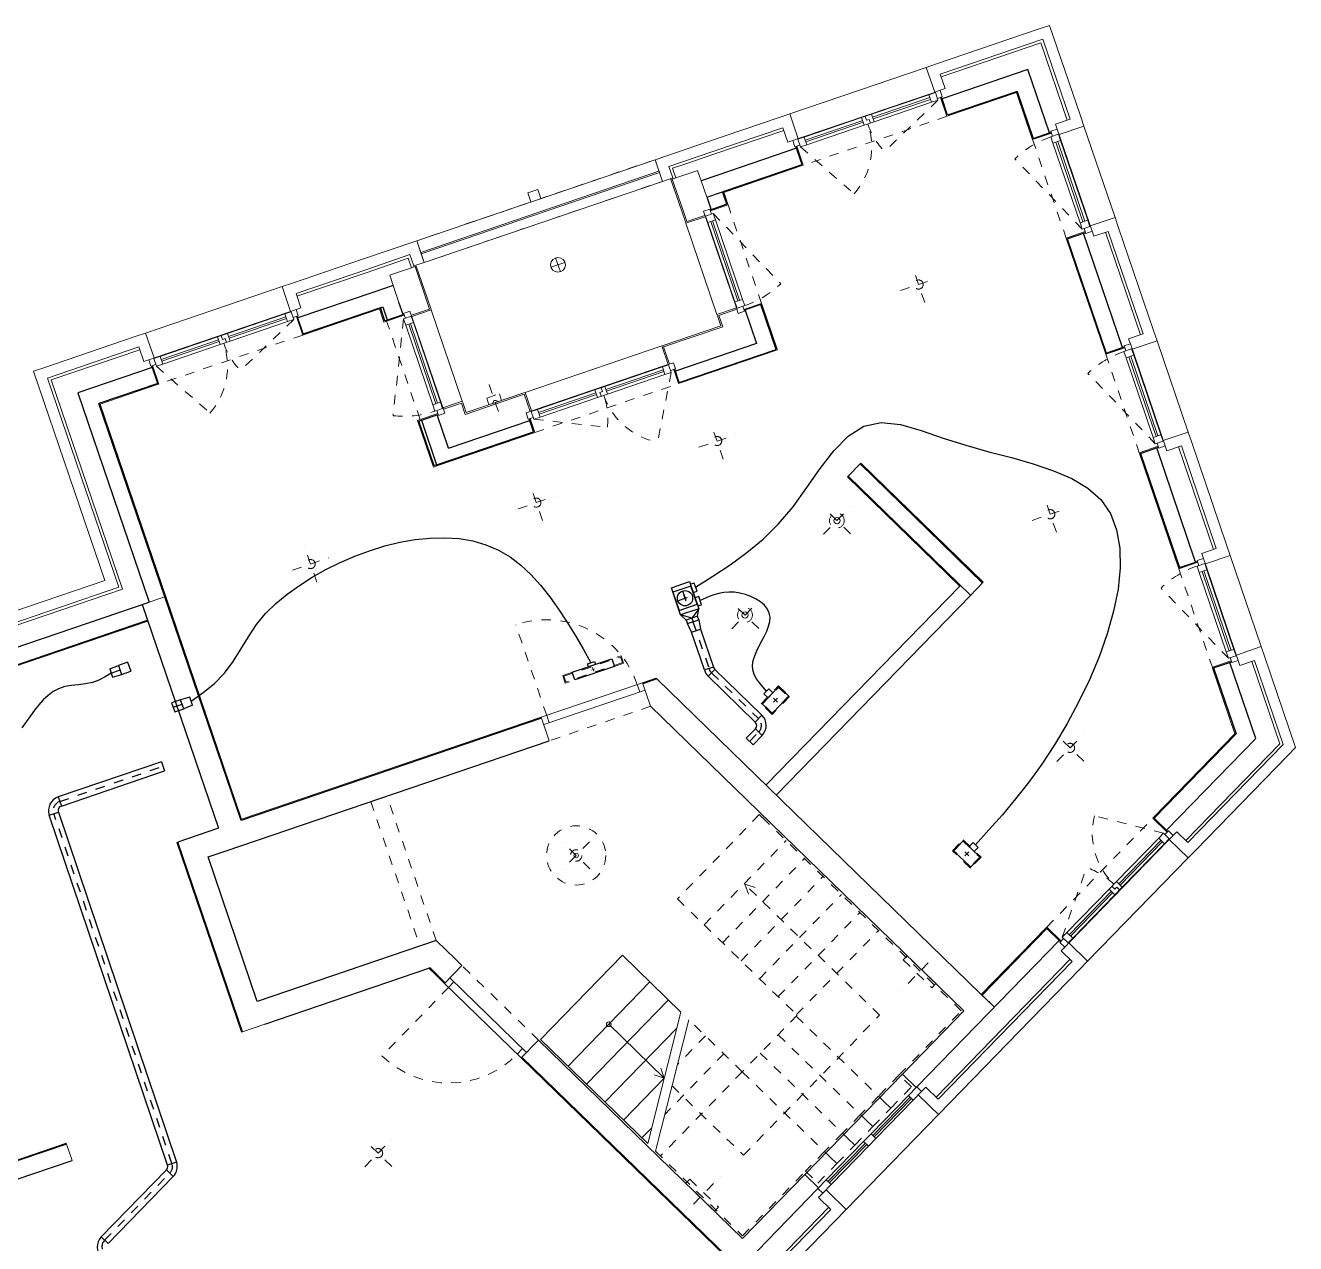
# Model space of a CAD drawing. Header units: metres. Extents: x 2683533.1 to 2683569.7, y 1249391 to 1249428.1.
# Drawn here: x 2683553.89 to 2683567.19, y 1249410.11 to 1249422.87 of the extents above; entities that cross this region are included whole.
import ezdxf

# ---------------------------------------------------------------- set-up
doc = ezdxf.new("R2010")
doc.units = ezdxf.units.M
for name, pattern in [('101 Regelgeschoss_CraneCam$0$MD-Strich 1_1mm', [0.002, 0.001, -0.001]), ('101 Regelgeschoss_CraneCam$0$MD-Strichpunkt 1_0.5_0.5mm', [0.001, 0.0005, -0.00025, 0, -0.00025]), ('101 Regelgeschoss_CraneCam$0$MD-Strichpunkt 1_25_25mm', [0.0015, 0.001, -0.00025, 0, -0.00025]), ('101 Regelgeschoss_CraneCam$0$MD-Strichpunkt 2_1_1mm', [0.0045, 0.002, -0.001, 0.0005, -0.001]), ('Strichpunkt', [25.4, 12.7, -6.35, 0, -6.35])]:
    doc.linetypes.add(name, pattern=pattern)
for name, color, linetype in [('beleuchtung', 7, 'Continuous'), ('betonfertigteile_balkonschicht', 7, 'Continuous'), ('dachabschluss', 7, 'Continuous'), ('dachaufbauten', 7, 'Continuous'), ('erdbebenwaende', 7, 'Continuous'), ('fassade', 7, 'Continuous'), ('fenster_tueren', 7, 'Continuous'), ('innenwaende_massiv', 7, 'Continuous'), ('lueftung_abluft', 42, 'Continuous'), ('lueftung_armaturen', 130, 'Continuous'), ('lueftung_klima', 7, 'Continuous'), ('lueftung_symetrieachse', 7, 'Strichpunkt'), ('lueftung_zuluft', 20, 'Continuous'), ('sanitaer', 7, 'Continuous'), ('treppen', 7, 'Continuous'), ('wohnungstrennwaende', 7, 'Continuous')]:
    doc.layers.add(name, color=color, linetype=linetype)

# ---------------------------------------------------------------- blocks, each defined once
blk = doc.blocks.new('A$C7a25791f')
at = {"layer": 'beleuchtung', "color": 253, "linetype": '101 Regelgeschoss_CraneCam$0$MD-Strichpunkt 2_1_1mm', "lineweight": 13, "ltscale": 1000}
for p, q in [((27961, 8555), (28142, 8912)), ((27873, 8824), (28230, 8643)), ((30567, 8437), (30749, 8793)), ((30070, 7310), (30251, 7666)), ((29982, 7579), (30339, 7397)), ((31764, 6671), (32121, 6489)), ((31852, 6402), (32033, 6758)), ((34498, 6033), (34680, 6389)), ((34411, 6302), (34767, 6120)), ((30840, 4900), (30840, 5300)), ((32220, 4900), (32220, 5300)), ((30640, 5100), (31040, 5100)), ((32020, 5100), (32420, 5100)), ((27802, 4412), (27802, 4813)), ((28003, 4612), (27602, 4612)), ((24120, 3725), (24120, 4125)), ((23920, 3925), (24320, 3925)), ((33647, 3636), (34003, 3454)), ((33734, 3367), (33916, 3723)), ((32215, 1490), (32215, 1890)), ((32015, 1690), (32415, 1690)), ((26040, 1185), (26440, 1185)), ((29565, 1185), (29165, 1185))]:
    blk.add_line(p, q, dxfattribs=at)
at = {"layer": 'beleuchtung', "color": 253, "linetype": '101 Regelgeschoss_CraneCam$0$MD-Strichpunkt 1_0.5_0.5mm', "lineweight": 13, "ltscale": 1000}
for p, q in [((30584, 8624), (30550, 8558)), ((30584, 8624), (30709, 8561)), ((30709, 8561), (30675, 8494))]:
    blk.add_line(p, q, dxfattribs=at)
at = {"layer": 'beleuchtung', "color": 253, "linetype": 'Continuous', "lineweight": 13, "ltscale": 1000}
for p, q in [((30648, 8508), (30577, 8544)), ((26140, 1225), (26140, 1145)), ((29465, 1225), (29465, 1145))]:
    blk.add_line(p, q, dxfattribs=at)
at = {"layer": 'beleuchtung', "color": 253, "linetype": '101 Regelgeschoss_CraneCam$0$MD-Strich 1_1mm', "lineweight": 13, "ltscale": 1000}
for p, q in [((26140, 1395), (26200, 1395)), ((26140, 1225), (26140, 1395)), ((26200, 1395), (26200, 975)), ((29465, 1395), (29405, 1395)), ((29405, 1395), (29405, 975)), ((29465, 1225), (29465, 1395)), ((26140, 975), (26140, 1145)), ((29465, 975), (29465, 1145)), ((26200, 975), (26140, 975)), ((29405, 975), (29465, 975))]:
    blk.add_line(p, q, dxfattribs=at)
at = {"layer": 'beleuchtung', "color": 253, "linetype": '101 Regelgeschoss_CraneCam$0$MD-Strichpunkt 1_0.5_0.5mm', "lineweight": 13, "ltscale": 1000}
for centre, radius in [((28051, 8734), 48), ((30161, 7488), 48), ((31943, 6580), 48), ((34589, 6211), 48), ((30840, 5100), 77.5), ((32220, 5100), 77.5), ((27802, 4612), 310), ((24120, 3925), 48), ((33825, 3545), 48), ((32215, 1690), 48)]:
    blk.add_circle(centre, radius, dxfattribs=at)
at = {"layer": 'beleuchtung', "color": 253, "linetype": 'Continuous', "lineweight": 13, "ltscale": 1000}
for centre, radius in [((30840, 5100), 32.5), ((32220, 5100), 32.5), ((27802, 4612), 23.5)]:
    blk.add_circle(centre, radius, dxfattribs=at)
at = {"layer": 'beleuchtung', "color": 253, "linetype": '101 Regelgeschoss_CraneCam$0$MD-Strich 1_1mm', "lineweight": 13, "ltscale": 1000}
blk.add_circle((27802, 4612), 60, dxfattribs=at)
at = {"layer": 'beleuchtung', "color": 253, "linetype": 'Continuous', "lineweight": 13, "ltscale": 1000}
blk.add_arc((30612, 8526), 23.5, 332.9987, 152.9987, dxfattribs=at)
at = {"layer": 'betonfertigteile_balkonschicht', "color": 253, "linetype": '101 Regelgeschoss_CraneCam$0$MD-Strichpunkt 2_1_1mm', "lineweight": 13, "ltscale": 1000}
for p, q in [((31160, 10110), (31242, 10270)), ((31242, 10270), (31255, 10297)), ((33603, 9101), (31255, 10297)), ((31146, 10083), (31160, 10110)), ((31146, 10083), (33494, 8887)), ((33508, 8914), (33590, 9074)), ((33590, 9074), (33603, 9101)), ((33494, 8887), (33508, 8914))]:
    blk.add_line(p, q, dxfattribs=at)
at = {"layer": 'dachabschluss', "color": 253, "linetype": 'Continuous', "lineweight": 5, "ltscale": 1000}
for p, q in [((31197, 10183), (31255, 10297)), ((33603, 9101), (31255, 10297)), ((31146, 10083), (31190, 10169)), ((31190, 10169), (31197, 10183)), ((31190, 10169), (33538, 8973)), ((31197, 10183), (33545, 8987)), ((31146, 10083), (33494, 8887))]:
    blk.add_line(p, q, dxfattribs=at)
at = {"layer": 'dachabschluss', "color": 253, "linetype": 'Continuous', "lineweight": 13, "ltscale": 1000}
for p, q in [((32426, 9815), (32380, 9724)), ((32426, 9815), (32525, 9764)), ((32525, 9764), (32479, 9674))]:
    blk.add_line(p, q, dxfattribs=at)
at = {"layer": 'dachaufbauten', "color": 253, "linetype": 'Continuous', "lineweight": 5, "ltscale": 1000}
for p, q in [((29910, 8979), (29677, 8520)), ((29936, 8966), (29910, 8979)), ((29677, 8520), (29703, 8507))]:
    blk.add_line(p, q, dxfattribs=at)
at = {"layer": 'erdbebenwaende', "color": 253, "linetype": 'Continuous', "lineweight": 5, "ltscale": 1000}
for p, q in [((24985, 7706), (24032, 5835)), ((24985, 7706), (24994, 7701)), ((28585, 5883), (25632, 7388)), ((28467, 5651), (28581, 5874)), ((28581, 5874), (28585, 5883)), ((24032, 5835), (24041, 5830)), ((24041, 5830), (24263, 5717)), ((29715, 5307), (29583, 5374)), ((29715, 5307), (29715, 5296)), ((26140, 5041), (26140, 4761)), ((25880, 4893), (25880, 4800)), ((25880, 4800), (25880, 4665)), ((25880, 3545), (25880, 550))]:
    blk.add_line(p, q, dxfattribs=at)
at = {"layer": 'erdbebenwaende', "color": 253, "linetype": 'Continuous', "lineweight": 25, "ltscale": 1000}
for p, q in [((24041, 5830), (24994, 7701)), ((25395, 7497), (24994, 7701)), ((24377, 5940), (25103, 7365)), ((25103, 7365), (25282, 7274)), ((28581, 5874), (25618, 7383)), ((25282, 7274), (28467, 5651)), ((26140, 5041), (24377, 5940)), ((24263, 5717), (25880, 4893)), ((29715, 5296), (29578, 5366)), ((29715, 565), (29715, 5296)), ((29465, 5143), (29465, 565)), ((25890, 4888), (25880, 4893)), ((25890, 4665), (25890, 4888)), ((26140, 4665), (26140, 4761)), ((25890, 3545), (25890, 540)), ((26140, 565), (26140, 3545))]:
    blk.add_line(p, q, dxfattribs=at)
at = {"layer": 'fassade', "color": 253, "linetype": 'Continuous', "lineweight": 18, "ltscale": 1000}
for p, q in [((27477, 12222), (26426, 10159)), ((28480, 11711), (27580, 12170)), ((27528, 12067), (26477, 10005)), ((28428, 11609), (27528, 12067)), ((28480, 11711), (28582, 11659)), ((28428, 11609), (28355, 11466)), ((28458, 11414), (28582, 11659)), ((29803, 10728), (29928, 10974)), ((30030, 10921), (29928, 10974)), ((30721, 10569), (30030, 10921)), ((26426, 10159), (25081, 10845)), ((29978, 10819), (29905, 10676)), ((30695, 10454), (29978, 10819)), ((25029, 10742), (26477, 10005)), ((31255, 10297), (30721, 10569)), ((30695, 10454), (31101, 10247)), ((31101, 10247), (31044, 10136)), ((31146, 10083), (31255, 10297)), ((30902, 9804), (31061, 10116)), ((31044, 10136), (31146, 10083)), ((31061, 10116), (31048, 10122)), ((30649, 9781), (30841, 9683)), ((30848, 9697), (30902, 9804)), ((30848, 9697), (30841, 9683)), ((33603, 9101), (33494, 8887)), ((34112, 8842), (33603, 9101)), ((33597, 8835), (33653, 8946)), ((33653, 8946), (34086, 8726)), ((30191, 8881), (30382, 8784)), ((30376, 8770), (30382, 8784)), ((33571, 8837), (33412, 8525)), ((33494, 8887), (33597, 8835)), ((33584, 8830), (33571, 8837)), ((34828, 8477), (34112, 8842)), ((30326, 8672), (30376, 8770)), ((30894, 8382), (30326, 8672)), ((34776, 8374), (34086, 8726)), ((33412, 8525), (33357, 8418)), ((30894, 8382), (30908, 8376)), ((33357, 8418), (33350, 8405)), ((33542, 8307), (33350, 8405)), ((34806, 8179), (34931, 8424)), ((34828, 8477), (34931, 8424)), ((30815, 8193), (30908, 8376)), ((34776, 8374), (34703, 8232)), ((36151, 7494), (36276, 7739)), ((36379, 7687), (36276, 7739)), ((32160, 7507), (32253, 7690)), ((32266, 7683), (32253, 7690)), ((32835, 7393), (32266, 7683)), ((36326, 7584), (36254, 7442)), ((37338, 7069), (36326, 7584)), ((37390, 7171), (36379, 7687)), ((32885, 7491), (32835, 7393)), ((32885, 7491), (32892, 7505)), ((33083, 7407), (32892, 7505)), ((36936, 6280), (37338, 7069)), ((37038, 6228), (37492, 7119)), ((36936, 6280), (36793, 6353)), ((36741, 6250), (36986, 6126)), ((37038, 6228), (36986, 6126)), ((36283, 5350), (36528, 5226)), ((36373, 5175), (36230, 5248)), ((36475, 5123), (36528, 5226)), ((35858, 4164), (36373, 5175)), ((35960, 4112), (36475, 5123)), ((35663, 4134), (35908, 4009)), ((35858, 4164), (35715, 4237)), ((35960, 4112), (35908, 4009)), ((35204, 3234), (35449, 3110)), ((34780, 2048), (35295, 3059)), ((35295, 3059), (35152, 3132)), ((35397, 3007), (35449, 3110)), ((34882, 1996), (35397, 3007)), ((34585, 2018), (34830, 1893)), ((34780, 2048), (34637, 2121)), ((34882, 1996), (34830, 1893)), ((34126, 1118), (34371, 994)), ((33795, 115), (34217, 943)), ((34217, 943), (34074, 1016)), ((34319, 891), (34371, 994)), ((33865, 0), (34319, 891)), ((27000, 115), (27000, 295)), ((28615, 115), (28615, 295)), ((30625, 115), (30625, 275)), ((30740, 275), (30740, 0)), ((32250, 275), (32250, 0)), ((32365, 115), (32365, 275)), ((24990, 115), (27000, 115)), ((25890, 0), (27115, 0)), ((28500, 0), (29715, 0)), ((28615, 115), (30625, 115)), ((29715, 0), (30625, 0)), ((30625, 0), (30740, 0)), ((32365, 0), (32250, 0)), ((32365, 115), (33795, 115)), ((32365, 0), (33736, 0))]:
    blk.add_line(p, q, dxfattribs=at)
at = {"layer": 'fassade', "color": 253, "linetype": 'Continuous', "lineweight": 13, "ltscale": 1000}
for p, q in [((27477, 12222), (27580, 12170)), ((27541, 12027), (26490, 9964)), ((28414, 11582), (27541, 12027)), ((28355, 11466), (28404, 11441)), ((30655, 10440), (29964, 10792)), ((25015, 10716), (26490, 9964)), ((29905, 10676), (29856, 10701)), ((30950, 10290), (30655, 10440)), ((30798, 10249), (30746, 10147)), ((30817, 10240), (30798, 10249)), ((31060, 10234), (30950, 10290)), ((30746, 10147), (30662, 9982)), ((31013, 10140), (30817, 10240)), ((30889, 9810), (31048, 10122)), ((31013, 10140), (31060, 10234)), ((31039, 10127), (31013, 10140)), ((31048, 10122), (31039, 10127)), ((30834, 9704), (30656, 9794)), ((30834, 9704), (30889, 9810)), ((30362, 8777), (30184, 8868)), ((33584, 8830), (33425, 8518)), ((33592, 8826), (33584, 8830)), ((33619, 8812), (33592, 8826)), ((33667, 8906), (33619, 8812)), ((33815, 8712), (33619, 8812)), ((33777, 8849), (33667, 8906)), ((34072, 8699), (33777, 8849)), ((30305, 8666), (30362, 8777)), ((30305, 8666), (30887, 8369)), ((33781, 8600), (33833, 8703)), ((33833, 8703), (33815, 8712)), ((34762, 8347), (34072, 8699)), ((33425, 8518), (33371, 8411)), ((33699, 8440), (33781, 8600)), ((33371, 8411), (33549, 8320)), ((33695, 8431), (33699, 8440)), ((30887, 8369), (30801, 8200)), ((33569, 8361), (33632, 8329)), ((34703, 8232), (34752, 8207)), ((32260, 7670), (32173, 7501)), ((32842, 7373), (32260, 7670)), ((32898, 7485), (32842, 7373)), ((32898, 7485), (33077, 7394)), ((36254, 7442), (36205, 7467)), ((37297, 7056), (36313, 7557)), ((33056, 7354), (33118, 7322)), ((36909, 6294), (37297, 7056)), ((37492, 7119), (37390, 7171)), ((36793, 6353), (36768, 6304)), ((35831, 4178), (36346, 5189)), ((36230, 5248), (36255, 5297)), ((35715, 4237), (35690, 4188)), ((34753, 2062), (35268, 3073)), ((35152, 3132), (35177, 3181)), ((34637, 2121), (34612, 2072)), ((34074, 1016), (34099, 1065)), ((33776, 145), (34190, 957)), ((29715, 365), (29715, 545)), ((27000, 295), (27065, 295)), ((28615, 295), (28550, 295)), ((30625, 275), (30680, 275)), ((32365, 275), (32310, 275)), ((24990, 145), (27000, 145)), ((28615, 145), (30625, 145)), ((32365, 145), (33776, 145)), ((33865, 0), (33736, 0))]:
    blk.add_line(p, q, dxfattribs=at)
at = {"layer": 'fassade', "color": 253, "linetype": 'Continuous', "lineweight": 25, "ltscale": 1000}
for p, q in [((27637, 11731), (26586, 9668)), ((28372, 11357), (27637, 11731)), ((26742, 9589), (27713, 11496)), ((28293, 11201), (27713, 11496)), ((28293, 11201), (28381, 11374)), ((29727, 10470), (29816, 10643)), ((24857, 10549), (26586, 9668)), ((30555, 10244), (29807, 10626)), ((24778, 10393), (26440, 9547)), ((29727, 10470), (30502, 10075)), ((30746, 10147), (30555, 10244)), ((30421, 9954), (30487, 10083)), ((30506, 10062), (30445, 9941)), ((30502, 10075), (30511, 10070)), ((30511, 10070), (30506, 10062)), ((30601, 9862), (30662, 9982)), ((30421, 9954), (30610, 9857)), ((29692, 8523), (29917, 8965)), ((29941, 8952), (29716, 8511)), ((29917, 8965), (29941, 8952)), ((29941, 8952), (30106, 8868)), ((29929, 8543), (30097, 8873)), ((29716, 8511), (29692, 8523)), ((29929, 8543), (30729, 8135)), ((33946, 8516), (33781, 8600)), ((34721, 8122), (33946, 8516)), ((29716, 8511), (30672, 8024)), ((33695, 8431), (33636, 8315)), ((33699, 8440), (33855, 8361)), ((33792, 8236), (33627, 8320)), ((33792, 8236), (33851, 8352)), ((33851, 8352), (33855, 8361)), ((33855, 8361), (33864, 8356)), ((33864, 8356), (33877, 8350)), ((33877, 8350), (33890, 8343)), ((33890, 8343), (34639, 7961)), ((30672, 8024), (30738, 8153)), ((34639, 7961), (34730, 8140)), ((32107, 7293), (32173, 7422)), ((32964, 6997), (32164, 7404)), ((33132, 7326), (32964, 6997)), ((33288, 7247), (33123, 7331)), ((36073, 7231), (36164, 7409)), ((37001, 6960), (36155, 7391)), ((32107, 7293), (33063, 6806)), ((33063, 6806), (33288, 7247)), ((36759, 6881), (36073, 7231)), ((36684, 6336), (37001, 6960)), ((36759, 6881), (36523, 6418)), ((36523, 6418), (36701, 6327)), ((36019, 5429), (35445, 4301)), ((35605, 4220), (36180, 5347)), ((36019, 5429), (36198, 5338)), ((35445, 4301), (35623, 4211)), ((34941, 3312), (34367, 2185)), ((34527, 2104), (35101, 3231)), ((34941, 3312), (35119, 3222)), ((34367, 2185), (34545, 2095)), ((33863, 1196), (33531, 545)), ((33641, 365), (34023, 1115)), ((33863, 1196), (34041, 1106)), ((27075, 565), (26140, 565)), ((29465, 565), (28540, 565)), ((29715, 365), (29715, 565)), ((30690, 545), (29715, 545)), ((30690, 545), (30690, 345)), ((32300, 545), (33531, 545)), ((32300, 545), (32300, 345)), ((24925, 365), (27065, 365)), ((28550, 365), (30690, 365)), ((32300, 365), (33641, 365))]:
    blk.add_line(p, q, dxfattribs=at)
at = {"layer": 'fassade', "color": 253, "linetype": 'Continuous', "lineweight": 5, "ltscale": 1000}
for p, q in [((26667, 9420), (27718, 11482)), ((27718, 11482), (28288, 11192)), ((24773, 10384), (26435, 9538)), ((29723, 10461), (30471, 10079)), ((31039, 10127), (31044, 10136)), ((30471, 10079), (30405, 9950)), ((30405, 9950), (30431, 9937)), ((33597, 8835), (33592, 8826)), ((29703, 8507), (29712, 8502)), ((29712, 8502), (30668, 8015)), ((33622, 8311), (33796, 8222)), ((33801, 8231), (33860, 8347)), ((33860, 8347), (33876, 8339)), ((33876, 8339), (33886, 8334)), ((33886, 8334), (34634, 7953)), ((33801, 8231), (33796, 8222)), ((33128, 7340), (33301, 7251)), ((32102, 7284), (33068, 6792)), ((33072, 6801), (33297, 7242)), ((33297, 7242), (33301, 7251)), ((36069, 7222), (36746, 6877)), ((33068, 6792), (33072, 6801)), ((36746, 6877), (36514, 6422)), ((36010, 5433), (35436, 4306)), ((34932, 3317), (34358, 2190)), ((33854, 1201), (33525, 555)), ((30690, 555), (29715, 555)), ((29715, 545), (29715, 555)), ((33525, 555), (32300, 555)), ((27115, 0), (28500, 0)), ((30740, 0), (32250, 0))]:
    blk.add_line(p, q, dxfattribs=at)
at = {"layer": 'fenster_tueren', "color": 253, "linetype": 'Continuous', "lineweight": 5, "ltscale": 1000}
for p, q in [((29928, 10974), (28582, 11659)), ((28404, 11441), (28480, 11403)), ((28390, 11370), (28297, 11187)), ((28421, 11354), (28372, 11379)), ((28412, 11336), (28451, 11412)), ((28475, 11304), (28412, 11336)), ((28451, 11412), (28513, 11380)), ((28513, 11380), (28475, 11304)), ((28480, 11403), (28478, 11398)), ((28480, 11403), (29781, 10740)), ((29055, 11045), (28489, 11333)), ((28498, 11351), (29064, 11063)), ((28513, 11380), (29079, 11092)), ((28288, 11192), (28297, 11187)), ((29040, 11016), (28475, 11304)), ((29040, 11016), (29079, 11092)), ((29079, 11092), (29177, 11042)), ((29115, 11074), (29095, 11036)), ((29177, 11042), (29138, 10966)), ((29177, 11042), (29743, 10754)), ((29138, 10966), (29040, 11016)), ((29095, 11036), (29122, 11022)), ((29122, 11022), (29103, 10984)), ((29704, 10678), (29138, 10966)), ((29719, 10707), (29153, 10995)), ((29162, 11013), (29728, 10725)), ((29704, 10678), (29743, 10754)), ((29767, 10646), (29704, 10678)), ((29807, 10648), (29714, 10465)), ((29743, 10754), (29805, 10722)), ((29805, 10722), (29767, 10646)), ((29825, 10639), (29776, 10664)), ((29778, 10735), (29781, 10740)), ((29781, 10740), (29856, 10701)), ((29723, 10461), (29714, 10465)), ((30605, 9848), (30431, 9937)), ((30589, 9817), (30614, 9866)), ((30140, 8980), (30540, 9764)), ((30169, 8965), (30569, 9749)), ((30586, 9740), (30187, 8956)), ((30638, 9759), (30202, 8903)), ((30615, 9725), (30216, 8941)), ((30540, 9764), (30571, 9826)), ((30615, 9725), (30540, 9764)), ((30571, 9826), (30647, 9788)), ((30647, 9788), (30615, 9725)), ((30638, 9759), (30634, 9761)), ((30677, 9835), (30638, 9759)), ((30382, 8784), (30841, 9683)), ((30110, 8877), (29936, 8966)), ((30108, 8918), (30140, 8980)), ((30184, 8879), (30108, 8918)), ((30140, 8980), (30216, 8941)), ((30216, 8941), (30184, 8879)), ((30101, 8859), (30126, 8908)), ((30202, 8903), (30164, 8828)), ((30198, 8906), (30202, 8903)), ((32892, 7505), (33350, 8405)), ((36276, 7739), (34931, 8424)), ((30908, 8376), (32253, 7690)), ((33531, 8285), (33095, 7429)), ((33517, 8247), (33117, 7463)), ((33549, 8309), (33517, 8247)), ((33517, 8247), (33593, 8208)), ((33569, 8361), (33531, 8285)), ((33531, 8285), (33535, 8283)), ((33624, 8271), (33549, 8309)), ((33593, 8208), (33624, 8271)), ((33607, 8280), (33632, 8329)), ((30747, 8149), (30677, 8011)), ((30729, 8158), (30778, 8133)), ((30837, 8182), (30761, 8220)), ((30808, 8191), (30769, 8115)), ((30769, 8115), (30832, 8083)), ((30870, 8159), (30808, 8191)), ((30832, 8083), (30870, 8159)), ((30835, 8177), (30837, 8182)), ((32138, 7519), (30837, 8182)), ((31421, 7842), (30855, 8130)), ((31436, 7871), (30870, 8159)), ((33546, 8232), (33146, 7448)), ((33164, 7439), (33564, 8223)), ((33193, 7424), (33593, 8208)), ((34739, 8135), (34643, 7948)), ((34770, 8119), (34721, 8144)), ((34752, 8207), (34828, 8168)), ((34761, 8101), (34799, 8177)), ((34799, 8177), (34862, 8145)), ((34862, 8145), (34823, 8070)), ((34828, 8168), (34826, 8164)), ((34828, 8168), (36129, 7505)), ((34847, 8116), (35413, 7828)), ((34862, 8145), (35427, 7857)), ((30668, 8015), (30677, 8011)), ((30832, 8083), (31397, 7795)), ((30846, 8112), (31412, 7824)), ((34823, 8070), (34761, 8101)), ((35389, 7781), (34823, 8070)), ((35404, 7810), (34838, 8099)), ((31436, 7871), (31397, 7795)), ((31534, 7821), (31436, 7871)), ((34634, 7953), (34643, 7948)), ((35389, 7781), (35427, 7857)), ((35427, 7857), (35525, 7807)), ((31397, 7795), (31495, 7745)), ((31452, 7815), (31433, 7777)), ((31479, 7801), (31452, 7815)), ((31498, 7839), (31479, 7801)), ((31495, 7745), (31534, 7821)), ((31495, 7745), (32061, 7457)), ((31510, 7774), (32076, 7486)), ((32085, 7503), (31519, 7792)), ((32100, 7532), (31534, 7821)), ((35487, 7731), (35389, 7781)), ((35463, 7839), (35444, 7801)), ((35444, 7801), (35470, 7787)), ((35470, 7787), (35451, 7750)), ((35525, 7807), (35487, 7731)), ((36053, 7443), (35487, 7731)), ((36067, 7472), (35502, 7760)), ((35511, 7778), (36076, 7490)), ((35525, 7807), (36091, 7519)), ((32100, 7532), (32061, 7457)), ((32061, 7457), (32124, 7425)), ((32162, 7501), (32100, 7532)), ((32124, 7425), (32162, 7501)), ((32138, 7519), (32135, 7514)), ((32213, 7480), (32138, 7519)), ((33117, 7463), (33086, 7400)), ((33193, 7424), (33117, 7463)), ((36053, 7443), (36091, 7519)), ((36091, 7519), (36154, 7487)), ((36154, 7487), (36115, 7411)), ((36127, 7501), (36129, 7505)), ((36129, 7505), (36205, 7467)), ((32164, 7427), (32093, 7289)), ((32133, 7443), (32182, 7418)), ((33095, 7429), (33056, 7354)), ((33086, 7400), (33161, 7362)), ((33099, 7427), (33095, 7429)), ((33118, 7322), (33143, 7371)), ((33161, 7362), (33193, 7424)), ((36115, 7411), (36053, 7443)), ((36155, 7413), (36060, 7226)), ((36173, 7404), (36124, 7429)), ((32102, 7284), (32093, 7289)), ((36069, 7222), (36060, 7226)), ((36514, 6422), (36510, 6413)), ((36697, 6318), (36510, 6413)), ((36663, 6296), (36631, 6233)), ((36739, 6257), (36663, 6296)), ((36706, 6336), (36681, 6287)), ((36707, 6195), (36739, 6257)), ((36730, 6228), (36768, 6304)), ((36631, 6233), (36232, 5449)), ((36660, 6219), (36261, 5435)), ((36279, 5425), (36678, 6210)), ((36294, 5373), (36730, 6228)), ((36308, 5411), (36707, 6195)), ((36986, 6126), (36528, 5226)), ((36631, 6233), (36707, 6195)), ((36725, 6230), (36730, 6228)), ((28585, 5883), (28467, 5651)), ((28585, 5883), (29583, 5374)), ((28601, 5785), (28638, 5856)), ((29547, 5303), (28549, 5812)), ((29583, 5374), (29465, 5143)), ((29530, 5401), (29494, 5330)), ((36010, 5433), (36015, 5442)), ((36202, 5347), (36015, 5442)), ((36218, 5378), (36193, 5329)), ((36232, 5449), (36200, 5387)), ((36200, 5387), (36276, 5348)), ((36308, 5411), (36232, 5449)), ((36255, 5297), (36294, 5373)), ((36276, 5348), (36308, 5411)), ((36294, 5373), (36289, 5375)), ((25880, 4665), (26140, 4665)), ((25880, 4665), (25880, 3545)), ((25960, 3545), (25960, 4665)), ((25960, 4606), (25880, 4606)), ((35436, 4306), (35432, 4297)), ((35619, 4202), (35432, 4297)), ((35585, 4180), (35553, 4117)), ((35661, 4141), (35585, 4180)), ((35628, 4220), (35603, 4171)), ((35629, 4079), (35661, 4141)), ((35652, 4112), (35690, 4188)), ((35553, 4117), (35154, 3333)), ((35582, 4103), (35183, 3318)), ((35200, 3309), (35600, 4093)), ((35216, 3257), (35652, 4112)), ((35229, 3295), (35629, 4079)), ((35908, 4009), (35449, 3110)), ((35553, 4117), (35629, 4079)), ((35647, 4114), (35652, 4112)), ((25880, 3604), (25960, 3604)), ((25880, 3545), (26140, 3545)), ((34932, 3317), (34937, 3326)), ((35124, 3231), (34937, 3326)), ((35154, 3333), (35122, 3271)), ((35229, 3295), (35154, 3333)), ((35140, 3262), (35115, 3213)), ((35122, 3271), (35198, 3232)), ((35177, 3181), (35216, 3257)), ((35198, 3232), (35229, 3295)), ((35216, 3257), (35211, 3259)), ((34358, 2190), (34353, 2181)), ((34541, 2086), (34353, 2181)), ((34475, 2001), (34076, 1217)), ((34138, 1141), (34573, 1996)), ((34507, 2064), (34475, 2001)), ((34475, 2001), (34551, 1963)), ((34583, 2025), (34507, 2064)), ((34550, 2104), (34525, 2055)), ((34551, 1963), (34583, 2025)), ((34569, 1998), (34573, 1996)), ((34573, 1996), (34612, 2072)), ((34504, 1987), (34104, 1202)), ((34122, 1193), (34522, 1977)), ((34151, 1179), (34551, 1963)), ((34830, 1893), (34371, 994)), ((33854, 1201), (33859, 1210)), ((34046, 1115), (33859, 1210)), ((34076, 1217), (34044, 1155)), ((34151, 1179), (34076, 1217)), ((34062, 1146), (34037, 1097)), ((34044, 1155), (34119, 1116)), ((34099, 1065), (34138, 1141)), ((34119, 1116), (34151, 1179)), ((34138, 1141), (34133, 1143)), ((28540, 565), (27075, 565)), ((30690, 555), (30700, 555)), ((30700, 345), (30700, 555)), ((32300, 555), (32290, 555)), ((32290, 345), (32290, 555)), ((27190, 365), (27065, 365)), ((27065, 295), (27190, 295)), ((27752, 365), (27190, 365)), ((27190, 295), (27190, 365)), ((27752, 340), (27190, 340)), ((27190, 320), (27752, 320)), ((27190, 295), (27752, 295)), ((27863, 365), (27752, 365)), ((27752, 365), (27752, 295)), ((27752, 295), (27863, 295)), ((28425, 365), (27863, 365)), ((27863, 295), (27863, 365)), ((28425, 340), (27863, 340)), ((27863, 320), (28425, 320)), ((27863, 295), (28425, 295)), ((28550, 365), (28425, 365)), ((28425, 365), (28425, 295)), ((28425, 295), (28550, 295)), ((30680, 345), (30735, 345)), ((30765, 275), (30680, 275)), ((30735, 280), (30735, 365)), ((30735, 365), (30805, 365)), ((30805, 280), (30735, 280)), ((30765, 280), (30765, 275)), ((32225, 275), (30765, 275)), ((30805, 365), (31440, 365)), ((30805, 365), (30805, 280)), ((30805, 332), (31440, 332)), ((31440, 312), (30805, 312)), ((31440, 280), (30805, 280)), ((31440, 280), (31440, 365)), ((31440, 365), (31550, 365)), ((31550, 280), (31440, 280)), ((31480, 322), (31480, 365)), ((31510, 322), (31480, 322)), ((31510, 280), (31510, 322)), ((31550, 365), (32185, 365)), ((31550, 365), (31550, 280)), ((31550, 332), (32185, 332)), ((32185, 312), (31550, 312)), ((32185, 280), (31550, 280)), ((32185, 280), (32185, 365)), ((32185, 365), (32255, 365)), ((32255, 280), (32185, 280)), ((32225, 275), (32225, 280)), ((32310, 275), (32225, 275)), ((32255, 365), (32255, 280)), ((32255, 345), (32310, 345)), ((27115, 115), (27115, 145)), ((28500, 115), (28500, 145))]:
    blk.add_line(p, q, dxfattribs=at)
at = {"layer": 'fenster_tueren', "color": 253, "linetype": 'Continuous', "lineweight": 13, "ltscale": 1000}
for p, q in [((28404, 11441), (28372, 11379)), ((29856, 10701), (29825, 10639)), ((30677, 9835), (30614, 9866)), ((30164, 8828), (30101, 8859)), ((30761, 8220), (30729, 8158)), ((34752, 8207), (34721, 8144)), ((32213, 7480), (32182, 7418)), ((36205, 7467), (36173, 7404)), ((36768, 6304), (36706, 6336)), ((36255, 5297), (36193, 5329)), ((35690, 4188), (35628, 4220)), ((35177, 3181), (35115, 3213)), ((34612, 2072), (34550, 2104)), ((34099, 1065), (34037, 1097)), ((27065, 295), (27065, 365)), ((27115, 145), (27115, 295)), ((28500, 145), (28500, 295)), ((28550, 295), (28550, 365)), ((30680, 275), (30680, 345)), ((32310, 275), (32310, 345)), ((27115, 0), (27115, 115)), ((28500, 0), (28500, 115))]:
    blk.add_line(p, q, dxfattribs=at)
at = {"layer": 'fenster_tueren', "color": 253, "linetype": '101 Regelgeschoss_CraneCam$0$MD-Strich 1_1mm', "lineweight": 5, "ltscale": 1000}
for p, q in [((28412, 11336), (28451, 10592)), ((29767, 10646), (28992, 10673)), ((30571, 9826), (29768, 9198)), ((33624, 8271), (33589, 7251)), ((30769, 8115), (31246, 7504)), ((34761, 8101), (34800, 7357)), ((32124, 7425), (31499, 7019)), ((36115, 7411), (35340, 7438)), ((28638, 5856), (29093, 6749)), ((36200, 5387), (36236, 6406)), ((25880, 4606), (24878, 4606)), ((35122, 3271), (35158, 4290)), ((34044, 1155), (34079, 2174)), ((32255, 365), (31883, 1010)), ((30735, 365), (31437, 693))]:
    blk.add_line(p, q, dxfattribs=at)
at = {"layer": 'fenster_tueren', "color": 253, "linetype": '101 Regelgeschoss_CraneCam$0$MD-Strichpunkt 2_1_1mm', "lineweight": 5, "ltscale": 1000}
for p, q in [((29714, 10465), (28297, 11187)), ((29936, 8966), (30431, 9937)), ((33301, 7251), (33796, 8222)), ((30677, 8011), (32093, 7289)), ((36060, 7226), (34643, 7948)), ((36510, 6413), (36015, 5442)), ((29465, 5143), (28467, 5651)), ((26140, 3545), (26140, 4665)), ((35432, 4297), (34937, 3326)), ((34353, 2181), (33859, 1210)), ((30700, 555), (32290, 555))]:
    blk.add_line(p, q, dxfattribs=at)
at = {"layer": 'fenster_tueren', "color": 253, "linetype": 'Continuous', "lineweight": 25, "ltscale": 1000}
for p, q in [((27075, 365), (27075, 565)), ((28540, 365), (28540, 565))]:
    blk.add_line(p, q, dxfattribs=at)
at = {"layer": 'fenster_tueren', "color": 253, "linetype": '101 Regelgeschoss_CraneCam$0$MD-Strich 1_1mm', "lineweight": 5, "ltscale": 1000}
for centre, radius, start, end in [((28412, 11336), 745, 273, 333), ((29767, 10646), 775, 153, 178), ((30571, 9826), 1020, 217.9991, 242.9991), ((30769, 8115), 775, 308, 333), ((32124, 7425), 745, 153, 213), ((34761, 8101), 745, 273, 333), ((36115, 7411), 775, 153, 178), ((33624, 8271), 1020, 243, 268), ((28638, 5856), 1002, 333, 63), ((36200, 5387), 1020, 63, 88), ((25880, 4606), 1002, 180, 270), ((35122, 3271), 1020, 63, 88), ((34044, 1155), 1020, 63, 88), ((32255, 365), 745, 120, 180), ((30735, 365), 775, 0, 25)]:
    blk.add_arc(centre, radius, start, end, dxfattribs=at)
at = {"layer": 'innenwaende_massiv', "color": 253, "linetype": 'Continuous', "lineweight": 25, "ltscale": 1000}
for p, q in [((21914, 6331), (20319, 7143)), ((20237, 6983), (21832, 6170)), ((32635, 5340), (32635, 3550)), ((32815, 3550), (32815, 5340)), ((32625, 3700), (32635, 3700))]:
    blk.add_line(p, q, dxfattribs=at)
at = {"layer": 'innenwaende_massiv', "color": 253, "linetype": 'Continuous', "lineweight": 5, "ltscale": 1000}
for p, q in [((21918, 6340), (20324, 7152)), ((21914, 6331), (21832, 6170)), ((21918, 6340), (21914, 6331)), ((32625, 5340), (32625, 3700)), ((32825, 5340), (32625, 5340)), ((32825, 3550), (32825, 5340)), ((32625, 3550), (32825, 3550))]:
    blk.add_line(p, q, dxfattribs=at)
at = {"layer": 'innenwaende_massiv', "color": 253, "linetype": 'Continuous', "lineweight": 13, "ltscale": 1000}
for p, q in [((32625, 3700), (29715, 3700)), ((29715, 3550), (32633, 3550))]:
    blk.add_line(p, q, dxfattribs=at)
at = {"layer": 'lueftung_abluft'}
for p, q in [((24461, 8927), (24415, 8838)), ((25478, 8410), (24461, 8927)), ((22492, 5419), (24259, 8862)), ((24348, 8816), (22581, 5374)), ((24259, 8862), (24348, 8816)), ((24415, 8838), (25433, 8321)), ((25478, 8410), (25433, 8321)), ((30689, 5675), (30898, 5625)), ((30898, 5625), (31108, 5579)), ((32247, 5567), (32488, 5606)), ((32488, 5606), (32720, 5633)), ((32720, 5633), (32935, 5633)), ((32935, 5633), (33124, 5588)), ((33124, 5588), (33280, 5485)), ((30320, 5375), (30355, 5470)), ((30355, 5470), (30466, 5413)), ((30717, 5503), (30621, 5542)), ((30764, 5480), (30717, 5503)), ((30810, 5455), (30764, 5480)), ((30853, 5424), (30810, 5455)), ((31108, 5579), (31322, 5542)), ((31322, 5542), (31542, 5519)), ((31542, 5519), (31768, 5514)), ((31768, 5514), (32004, 5531)), ((32004, 5531), (32247, 5567)), ((33280, 5485), (33405, 5324)), ((21470, 5292), (21470, 5392)), ((21470, 5392), (22448, 5392)), ((22448, 5392), (22448, 5292)), ((22581, 5374), (22492, 5419)), ((30131, 5004), (30320, 5375)), ((30409, 5330), (30218, 4954)), ((30320, 5375), (30409, 5330)), ((30466, 5413), (30409, 5330)), ((30894, 5389), (30853, 5424)), ((30933, 5346), (30894, 5389)), ((30967, 5298), (30933, 5346)), ((33405, 5324), (33512, 5124)), ((22448, 5292), (21470, 5292)), ((30997, 5245), (30967, 5298)), ((31021, 5190), (30997, 5245)), ((31040, 5134), (31021, 5190)), ((31051, 5079), (31040, 5134)), ((31054, 5026), (31051, 5079)), ((33512, 5124), (33615, 4904)), ((30211, 4929), (30111, 4929)), ((30111, 4929), (30111, 4242)), ((30218, 4954), (30131, 5004)), ((30211, 4242), (30211, 4929)), ((31006, 4896), (31032, 4933)), ((31032, 4933), (31048, 4976)), ((31048, 4976), (31054, 5026)), ((30712, 4769), (30825, 4802)), ((30825, 4802), (30878, 4820)), ((30878, 4820), (30927, 4841)), ((30927, 4841), (30971, 4866)), ((30971, 4866), (31006, 4896)), ((33615, 4904), (33727, 4681)), ((30485, 4640), (30517, 4676)), ((30517, 4676), (30557, 4706)), ((30557, 4706), (30605, 4730)), ((30605, 4730), (30657, 4751)), ((30657, 4751), (30712, 4769)), ((33727, 4681), (33846, 4463)), ((30435, 4496), (30446, 4549)), ((30446, 4549), (30462, 4597)), ((30462, 4597), (30485, 4640)), ((30424, 4383), (30435, 4496)), ((33846, 4463), (33966, 4250)), ((30061, 4192), (29924, 4192)), ((29924, 4192), (29924, 4092)), ((30061, 4092), (30061, 4192)), ((30111, 4242), (30211, 4242)), ((33966, 4250), (34078, 4041)), ((29924, 4092), (30061, 4092)), ((34078, 4041), (34175, 3839)), ((34175, 3839), (34250, 3643)), ((34250, 3643), (34295, 3453)), ((34295, 3453), (34304, 3272)), ((34304, 3272), (34269, 3098)), ((34269, 3098), (34192, 2932)), ((34192, 2932), (34079, 2775)), ((34079, 2775), (33932, 2627)), ((33932, 2627), (33758, 2489)), ((33758, 2489), (33560, 2361)), ((33560, 2361), (33343, 2243)), ((33111, 2137), (32868, 2041)), ((33343, 2243), (33111, 2137)), ((32868, 2041), (32620, 1958)), ((32370, 1886), (32124, 1827)), ((32620, 1958), (32370, 1886)), ((31655, 1748), (31434, 1725)), ((31885, 1782), (31655, 1748)), ((32124, 1827), (31885, 1782)), ((31006, 1699), (30797, 1690)), ((31218, 1709), (31006, 1699)), ((31434, 1725), (31218, 1709))]:
    blk.add_line(p, q, dxfattribs=at)
for centre, radius, start, end in [((24392, 8794), 150, 63, 153), ((24392, 8794), 50, 63, 153), ((21470, 5242), 150, 90, 180), ((22448, 5442), 50, 270, 332.7977), ((22448, 5442), 150, 270, 332.7977), ((30261, 4929), 150, 150, 180), ((30261, 4929), 50, 150, 180), ((30061, 4242), 50, 270, 0), ((30061, 4242), 150, 270, 0)]:
    blk.add_arc(centre, radius, start, end, dxfattribs=at)
at = {"layer": 'lueftung_armaturen'}
for p, q in [((29109, 5905), (29148, 5980)), ((29501, 5705), (29109, 5905)), ((29148, 5980), (29539, 5780)), ((29310, 5897), (29324, 5925)), ((29377, 5863), (29310, 5897)), ((29324, 5925), (29391, 5891)), ((29391, 5891), (29377, 5863)), ((29539, 5780), (29501, 5705)), ((30371, 5585), (30507, 5852)), ((30485, 5808), (30394, 5629)), ((30663, 5717), (30485, 5808)), ((30507, 5852), (30686, 5761)), ((30686, 5761), (30549, 5494)), ((30709, 5716), (30672, 5735)), ((30394, 5629), (30572, 5539)), ((30572, 5539), (30663, 5717)), ((30641, 5582), (30604, 5601)), ((30631, 5654), (30669, 5635)), ((30669, 5635), (30709, 5716)), ((30373, 5505), (30355, 5470)), ((30355, 5470), (30466, 5413)), ((30373, 5505), (30371, 5585)), ((30429, 5477), (30371, 5585)), ((30549, 5494), (30371, 5585)), ((30484, 5449), (30373, 5505)), ((30429, 5477), (30410, 5441)), ((30549, 5494), (30429, 5477)), ((30484, 5449), (30549, 5494)), ((30563, 5521), (30600, 5502)), ((30600, 5502), (30641, 5582)), ((30466, 5413), (30484, 5449)), ((30549, 4323), (30299, 4323)), ((30299, 4323), (30299, 4179)), ((30461, 4383), (30386, 4383)), ((30386, 4383), (30386, 4323)), ((30386, 4323), (30461, 4323)), ((30461, 4323), (30461, 4383)), ((30549, 4179), (30549, 4323)), ((30299, 4179), (30549, 4179)), ((30593, 1565), (30593, 1815)), ((30593, 1815), (30737, 1815)), ((30737, 1815), (30737, 1565)), ((30737, 1728), (30797, 1728)), ((30737, 1653), (30737, 1728)), ((30797, 1653), (30737, 1653)), ((30797, 1728), (30797, 1653)), ((30737, 1565), (30593, 1565))]:
    blk.add_line(p, q, dxfattribs=at)
at = {"layer": 'lueftung_armaturen', "linetype": 'Strichpunkt'}
for p, q in [((30565, 5744), (30492, 5602)), ((30457, 5709), (30600, 5637))]:
    blk.add_line(p, q, dxfattribs=at)
at = {"layer": 'lueftung_armaturen'}
blk.add_circle((30528, 5673), 80, dxfattribs=at)
at = {"layer": 'lueftung_klima', "color": 253, "linetype": '101 Regelgeschoss_CraneCam$0$MD-Strich 1_1mm', "lineweight": 13, "ltscale": 1000}
for p, q in [((29016, 5952), (29054, 6026)), ((29030, 5957), (29058, 6013)), ((29054, 6026), (29629, 5733)), ((29058, 6013), (29615, 5729)), ((29591, 5659), (29016, 5952)), ((29587, 5673), (29030, 5957)), ((29615, 5729), (29587, 5673)), ((29629, 5733), (29591, 5659)), ((30483, 5808), (30393, 5630)), ((30662, 5718), (30483, 5808)), ((30393, 5630), (30571, 5539)), ((30571, 5539), (30662, 5718)), ((30292, 4330), (30552, 4330)), ((30292, 4170), (30292, 4330)), ((30302, 4320), (30542, 4320)), ((30302, 4180), (30302, 4320)), ((30542, 4320), (30542, 4180)), ((30552, 4330), (30552, 4170)), ((30552, 4170), (30292, 4170)), ((30542, 4180), (30302, 4180)), ((30585, 1560), (30585, 1820)), ((30585, 1820), (30745, 1820)), ((30595, 1570), (30595, 1810)), ((30595, 1810), (30735, 1810)), ((30735, 1810), (30735, 1570)), ((30745, 1820), (30745, 1560)), ((30745, 1560), (30585, 1560)), ((30735, 1570), (30595, 1570))]:
    blk.add_line(p, q, dxfattribs=at)
at = {"layer": 'lueftung_klima', "color": 253, "linetype": '101 Regelgeschoss_CraneCam$0$MD-Strichpunkt 1_25_25mm', "lineweight": 13, "ltscale": 1000}
for p, q in [((29313, 5825), (29332, 5861)), ((29340, 5834), (29305, 5852)), ((30554, 5660), (30500, 5687)), ((30513, 5647), (30541, 5701)), ((30423, 4220), (30423, 4280)), ((30453, 4250), (30393, 4250)), ((30695, 1690), (30635, 1690)), ((30665, 1720), (30665, 1660))]:
    blk.add_line(p, q, dxfattribs=at)
at = {"layer": 'lueftung_symetrieachse'}
for p, q in [((25777, 9436), (25955, 9346)), ((22537, 5396), (24303, 8839)), ((24438, 8883), (25455, 8366)), ((25973, 8720), (26151, 8629)), ((21470, 5342), (22448, 5342)), ((30410, 5442), (30175, 4979)), ((30161, 4929), (30161, 4242)), ((29924, 4142), (30061, 4142))]:
    blk.add_line(p, q, dxfattribs=at)
for centre, start, end in [((24392, 8794), 63, 153), ((21470, 5242), 90, 180), ((22448, 5442), 270, 332.7977), ((30261, 4929), 150, 180), ((30061, 4242), 270, 0)]:
    blk.add_arc(centre, 100, start, end, dxfattribs=at)
at = {"layer": 'lueftung_zuluft'}
for p, q in [((24791, 9718), (24714, 9706)), ((24867, 9730), (24791, 9718)), ((24940, 9740), (24867, 9730)), ((25012, 9747), (24940, 9740)), ((25081, 9749), (25012, 9747)), ((25149, 9746), (25081, 9749)), ((25214, 9735), (25149, 9746)), ((25276, 9715), (25214, 9735)), ((25336, 9685), (25276, 9715)), ((25394, 9644), (25336, 9685)), ((25450, 9597), (25394, 9644)), ((25508, 9549), (25450, 9597)), ((25569, 9507), (25508, 9549)), ((25635, 9476), (25569, 9507)), ((25705, 9454), (25635, 9476)), ((25777, 9436), (25705, 9454)), ((25798, 9477), (25757, 9396)), ((25798, 9477), (25889, 9436)), ((25757, 9396), (25844, 9346)), ((25889, 9436), (25844, 9347)), ((25844, 9347), (25933, 9301)), ((25978, 9390), (25889, 9436)), ((25978, 9390), (25933, 9301)), ((25995, 8764), (25950, 8675)), ((25950, 8675), (26039, 8630)), ((26084, 8719), (25995, 8764)), ((26039, 8630), (26084, 8719)), ((26171, 8669), (26084, 8719)), ((26130, 8589), (26171, 8669)), ((26903, 8636), (27052, 8670)), ((27052, 8670), (27202, 8697)), ((27202, 8697), (27352, 8710)), ((27352, 8710), (27503, 8706)), ((27503, 8706), (27655, 8690)), ((27655, 8690), (27809, 8662)), ((27809, 8662), (27965, 8625)), ((26130, 8589), (26039, 8630)), ((26151, 8629), (26302, 8602)), ((26302, 8602), (26453, 8583)), ((26453, 8583), (26603, 8583)), ((26603, 8583), (26753, 8604)), ((26753, 8604), (26903, 8636)), ((27965, 8625), (28122, 8578)), ((28122, 8578), (28278, 8523)), ((28278, 8523), (28433, 8460)), ((28433, 8460), (28583, 8388)), ((28583, 8388), (28729, 8309)), ((28729, 8309), (28867, 8222)), ((28867, 8222), (28998, 8128)), ((28998, 8128), (29119, 8027)), ((29119, 8027), (29229, 7919)), ((29229, 7919), (29327, 7804)), ((29327, 7804), (29410, 7684)), ((29410, 7684), (29477, 7558)), ((29477, 7558), (29528, 7426)), ((29528, 7426), (29561, 7289)), ((29561, 7289), (29578, 7147)), ((29578, 7147), (29581, 7002)), ((29581, 7002), (29572, 6852)), ((29572, 6852), (29553, 6699)), ((29553, 6699), (29524, 6544)), ((29524, 6544), (29489, 6387)), ((29489, 6387), (29448, 6228)), ((29448, 6228), (29403, 6068)), ((29403, 6068), (29357, 5908))]:
    blk.add_line(p, q, dxfattribs=at)
at = {"layer": 'sanitaer', "color": 253, "linetype": 'Continuous', "lineweight": 13, "ltscale": 1000}
for p, q in [((32173, 9027), (32036, 9097)), ((32140, 9131), (32070, 8993))]:
    blk.add_line(p, q, dxfattribs=at)
blk.add_circle((32105, 9062), 77.2, dxfattribs=at)
at = {"layer": 'treppen', "color": 253, "linetype": 'Continuous', "lineweight": 5, "ltscale": 1000}
for p, q in [((27390, 3535), (26160, 3535)), ((26160, 3535), (26160, 1971)), ((27390, 2682), (27390, 3535)), ((29445, 3425), (29445, 3535)), ((27390, 3135), (26160, 3135)), ((26772, 3135), (26772, 2325)), ((28817, 3135), (28767, 3035)), ((28867, 3035), (28817, 3135)), ((27390, 2865), (26160, 2865)), ((27390, 2682), (26160, 1971)), ((27240, 2595), (26160, 2595)), ((27390, 2566), (26160, 1856)), ((26722, 2425), (26772, 2325)), ((26772, 2325), (26822, 2425)), ((26772, 2325), (26160, 2325)), ((26305, 2055), (26160, 2055))]:
    blk.add_line(p, q, dxfattribs=at)
at = {"layer": 'treppen', "color": 253, "linetype": '101 Regelgeschoss_CraneCam$0$MD-Strich 1_1mm', "lineweight": 5, "ltscale": 1000}
for p, q in [((29445, 3535), (28215, 3535)), ((28215, 3535), (28215, 3145)), ((29445, 585), (29445, 3535)), ((28215, 3145), (28215, 1785)), ((28215, 3145), (29445, 3145)), ((28817, 1167), (28817, 3135)), ((28215, 2875), (29445, 2875)), ((27390, 1785), (27390, 2566)), ((28215, 2605), (29445, 2605)), ((27390, 2325), (26972, 2325)), ((28215, 2335), (29445, 2335)), ((26772, 2210), (26772, 1167)), ((27390, 2055), (26505, 2055)), ((28215, 2065), (29445, 2065)), ((26160, 1856), (26160, 585)), ((27390, 1785), (26160, 1785)), ((27390, 1785), (27390, 585)), ((28215, 1785), (27390, 1785)), ((27660, 1785), (27660, 585)), ((27930, 1785), (27930, 585)), ((28200, 1785), (28200, 585)), ((28215, 1795), (29445, 1795)), ((26772, 1167), (28817, 1167)), ((26160, 585), (27105, 585)), ((27390, 585), (27105, 585)), ((27105, 585), (27105, 405)), ((27390, 405), (27390, 585)), ((27660, 585), (27390, 585)), ((27390, 585), (27390, 405)), ((27660, 405), (27660, 585)), ((27930, 585), (27660, 585)), ((27660, 585), (27660, 405)), ((27930, 405), (27930, 585)), ((28200, 585), (27930, 585)), ((27930, 585), (27930, 405)), ((28200, 405), (28200, 585)), ((28510, 585), (28200, 585)), ((28200, 585), (28200, 405)), ((28510, 585), (29445, 585)), ((28510, 405), (28510, 585)), ((27105, 405), (27390, 405)), ((27390, 405), (27660, 405)), ((27660, 405), (27930, 405)), ((27930, 405), (28200, 405)), ((28200, 405), (28510, 405))]:
    blk.add_line(p, q, dxfattribs=at)
at = {"layer": 'treppen', "color": 253, "linetype": 'Continuous', "lineweight": 5, "ltscale": 1000}
for start, end in [(0, 180), (180, 0)]:
    blk.add_arc((26772, 3135), 25, start, end, dxfattribs=at)
at = {"layer": 'wohnungstrennwaende', "color": 253, "linetype": 'Continuous', "lineweight": 25, "ltscale": 1000}
for p, q in [((26519, 9702), (25395, 7497)), ((25618, 7383), (26742, 9589))]:
    blk.add_line(p, q, dxfattribs=at)
at = {"layer": 'wohnungstrennwaende', "color": 253, "linetype": 'Continuous', "lineweight": 5, "ltscale": 1000}
for p, q in [((25632, 7388), (26751, 9584)), ((26519, 9702), (26742, 9589)), ((26742, 9589), (26751, 9584))]:
    blk.add_line(p, q, dxfattribs=at)
at = {"layer": 'wohnungstrennwaende', "color": 253, "linetype": '101 Regelgeschoss_CraneCam$0$MD-Strichpunkt 2_1_1mm', "lineweight": 13, "ltscale": 1000}
for p, q in [((26707, 6548), (25981, 5122)), ((26867, 6466), (26707, 6548)), ((26141, 5041), (26867, 6466)), ((26141, 5041), (25981, 5122))]:
    blk.add_line(p, q, dxfattribs=at)

msp = doc.modelspace()

# ---------------------------------------------------------------- block references
at = {"xscale": 0.001, "yscale": 0.001, "zscale": 0.001, "rotation": 45.80415115269071}
msp.add_blockref('A$C7a25791f', (2683543.581, 1249391.029), dxfattribs=at)

doc.saveas('drawing.dxf')
